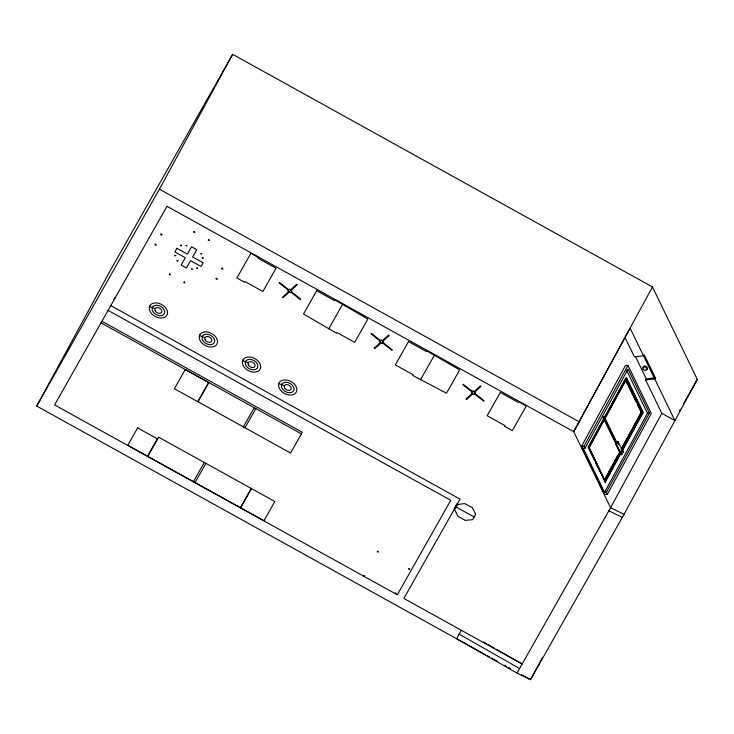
<?xml version="1.0" encoding="UTF-8"?>
<svg xmlns="http://www.w3.org/2000/svg" width="734" height="734" viewBox="0 0 734 734"><rect width="100%" height="100%" fill="white"/><g stroke="black" fill="none" stroke-linecap="round" stroke-linejoin="round"><path stroke-width="1.1" d="M176.857 260.368L177.417 261.488L178.123 260.57M454.153 508.827L457.089 503.515M456.796 505.735L457.658 504.056M474.237 516.984L475.678 514.176L472.256 507.579L464.686 503.579L457.401 504.524L456.108 507.047L474.237 516.984L472.613 519.7L465.182 520.342L457.75 516.112L454.658 509.479L456.364 506.579L455.704 506.212M485.523 654.756L36.7 406.076L109.926 271.204L232.632 54.325L652.48 286.948L697.3 379.414L624.074 514.286L530.499 679.675L517.002 673.115L456.548 638.699L461.191 630.478M36.7 406.076L159.406 189.198L232.632 54.325M113.972 299.536L115.045 297.564M114.054 299.582L115.146 297.573M635.497 356.596L646.25 378.781L645.617 379.955L661.811 413.361L674.922 420.628L630.102 328.162L573.704 431.656L610.569 507.726L624.074 514.286M652.48 286.948L573.704 431.656L166.976 206.3L54.6 404.92L397.314 594.806L450.786 500.294L108.072 310.399M581.548 446.345L625.377 365.605L627.965 365.349L651.287 413.462L607.458 494.202L604.871 494.468L581.548 446.345L584.126 446.079L627.965 365.349M581.879 448.437L585.117 448.107L628.056 369.018L649.416 413.086L606.467 492.175L607.458 494.202M622.487 450.749L620.955 453.575L620.303 453.64L615.808 444.364L617.34 441.547L617.991 441.473L622.487 450.749L621.331 451.759L622.267 453.704L621.111 454.713L603.128 417.609L603.632 416.664L604.284 416.6L616.826 442.483M616.321 443.428L603.77 417.536L604.284 416.6M594.613 460.631L588.163 447.327L625.451 378.652M595.604 462.677L605.348 482.082L588.494 447.29L626.322 377.625L642.856 412.444L622.322 450.263M602.687 475.99L588.916 447.575L604.073 419.664M605.155 417.674L626.047 379.753L641.782 412.224L621.212 450.107M619.808 452.135L604.651 480.045L589.237 447.547L626.047 379.753M620.955 453.575L616.45 444.299L617.991 441.473M624.937 337.301L634.369 356.761L643.507 355.834L644.149 354.65L655.389 377.836L654.746 379.01L645.617 379.955M605.412 478.082L617.863 455.153M621.111 449.18L627.065 438.207M628.148 436.216L631.396 430.234M633.02 427.243L641.14 412.288L637.69 405.186M621.432 449.144L641.461 412.26L625.726 379.79M604.981 480.018L620.129 452.098M608.165 475.21L609.248 473.219M612.486 467.255L613.569 465.264M626.542 441.373L627.616 439.382M630.864 433.409L634.103 427.436M620.303 453.64L620.817 452.704L621.762 454.649M605.027 482.119L620.698 453.254M605.348 482.082L643.177 412.407L626.322 377.625M621.111 454.713L622.267 453.704M661.811 413.361L610.569 507.726L517.002 673.115M542.518 657.536L530.499 679.675L521.507 674.693M208.612 382.423L197.758 401.599L244.972 427.757L255.827 408.581M193.409 481.678L204.263 462.503M195.033 482.559L205.887 463.383M254.203 407.7L243.349 426.876L290.572 453.043L302.325 432.262L101.943 321.235M328.722 328.869L342.668 304.215M240.376 507.616L251.23 488.44M240.624 507.845L251.478 488.661M420.527 379.735L434.473 355.082M363.523 575.979L363.835 575.428L364.624 575.86L364.312 576.41M395.002 593.411L395.314 592.87L396.103 593.301L395.791 593.852M574.08 430.95L579.254 421.821L159.406 189.198M679.262 411.297L680.39 409.306M683.767 403.324L697.3 379.414M288.719 291.536L282.333 297.343L282.911 297.802L289.297 291.994M290.407 289.994L296.793 284.186L297.38 284.636L290.994 290.453M380.524 342.402L374.138 348.21L374.716 348.668L381.102 342.861M382.221 340.86L388.607 335.053L389.185 335.511L382.799 341.319M472.329 393.268L465.943 399.085L466.53 399.544L472.916 393.727M474.026 391.727L480.412 385.919L480.99 386.378L474.604 392.185M191.932 268.213L191.519 269.295L192.767 269.185M185.812 245.404L186.886 245.606L186.748 246.174M646.25 378.781L655.389 377.836M641.14 412.288L641.782 412.224M603.128 417.609L603.77 417.536M647.342 413.297L649.416 413.086M615.808 444.364L616.45 444.299M603.889 492.431L606.467 492.175M181.335 245.009L180.234 245.431L181.381 245.872M149.589 306.592L155.094 308.702M199.529 335.576L205.034 337.686M242.734 360.715L248.239 362.835M278.911 383.625L284.416 385.735M196.767 267.35L197.63 268.305L196.712 268.405M608.825 510.818L622.322 517.378M110.788 305.61L460.034 499.12L403.856 598.43L522.168 663.986L496.395 649.315M101.035 322.841L301.417 433.867M487.523 655.866L489.523 656.976M491.523 658.077L497.514 661.398M504.515 665.279L506.515 666.389M508.515 667.49L510.506 668.601M483.513 641.984L486.486 643.672M488.468 644.801L494.413 648.186M459.126 634.13L519.58 668.546M175.949 255.478L174.683 255.248L175.068 256.083M472.439 391.58L463.145 384.267L462.741 384.634L472.035 391.947M474.898 393.516L484.192 400.828L483.798 401.186L474.503 393.883M380.625 340.714L371.331 333.401L370.936 333.768L380.23 341.071M383.093 342.65L392.387 349.953L391.993 350.32L382.698 343.007M288.82 289.838L279.526 282.535L279.131 282.902L288.425 290.205M291.288 291.783L300.582 299.087L300.178 299.454L290.884 292.141M202.969 257.34L203.19 258.487L202.199 257.744M626.607 370.248L647.471 413.279L604.532 492.367L583.172 448.309M635.268 398.186L637.745 403.305M625.891 380.836L635.727 401.131M617.34 441.547L618.845 444.639M608.633 426.968L612.128 434.189M584.126 446.079L585.117 448.107M201.712 254.221L200.988 253.423L200.556 253.826M643.415 367.945A2.248 1.578 28.5 0 1 644.516 366.009A2.248 1.578 28.5 0 1 647.296 367.55A2.248 1.578 28.5 0 1 646.204 369.486M623.322 451.116L623.643 452.465L623.322 451.116M149.883 305.739L149.305 307.436A9.744 6.817 28.5 0 0 161.315 318.051A9.744 6.817 28.5 0 0 165.049 307.078A9.744 6.817 28.5 0 0 149.883 305.739M152.498 307.197L152.094 308.372A6.753 4.725 28.5 0 0 160.416 315.721A6.753 4.725 28.5 0 0 163.012 308.124A6.753 4.725 28.5 0 0 152.498 307.197M199.822 334.722L199.244 336.42A9.744 6.817 28.5 0 0 211.254 347.035A9.744 6.817 28.5 0 0 214.989 336.062A9.744 6.817 28.5 0 0 199.822 334.722M202.437 336.172L202.033 337.356A6.753 4.725 28.5 0 0 210.355 344.705A6.753 4.725 28.5 0 0 212.952 337.108A6.753 4.725 28.5 0 0 202.437 336.172M243.018 359.871L242.44 361.568A9.744 6.817 28.5 0 0 254.45 372.175A9.744 6.817 28.5 0 0 258.194 361.211A9.744 6.817 28.5 0 0 243.018 359.871M245.642 361.321L245.239 362.495A6.753 4.725 28.5 0 0 253.56 369.844A6.753 4.725 28.5 0 0 256.148 362.247A6.753 4.725 28.5 0 0 245.642 361.321M279.195 382.772L278.617 384.469A9.744 6.817 28.5 0 0 290.636 395.085A9.744 6.817 28.5 0 0 294.371 384.121A9.744 6.817 28.5 0 0 279.195 382.772M281.819 384.231L281.416 385.405A6.753 4.725 28.5 0 0 289.737 392.754A6.753 4.725 28.5 0 0 292.334 385.157A6.753 4.725 28.5 0 0 281.819 384.231M155.195 244.147L155.369 245.165L156.048 245.275L156.305 244.817L155.195 244.147M160.948 233.99L161.113 235.008L161.801 235.119L162.058 234.66L160.948 233.99M176.894 248.285L174.83 251.936L185.326 257.753L181.188 265.057L186.436 267.965L190.565 260.653L201.061 266.47L203.125 262.818L192.638 257.001L196.767 249.698L191.519 246.789L187.39 254.092L176.894 248.285M216.218 278.351L215.961 278.801L217.117 279.397L216.925 278.415L216.218 278.351M221.962 268.185L221.705 268.644L222.861 269.231L222.668 268.259L221.962 268.185M137.625 427.904L127.808 445.254L147.479 456.153L157.296 438.804L137.625 427.904M250.863 253.34L236.908 278.002L244.615 282.269L245 281.581L262.873 291.49L276.048 268.204L258.175 258.295L258.561 257.616L250.863 253.34M185.252 369.569L174.398 388.745L198.015 401.828L208.86 382.653L185.252 369.569M158.672 437.225L147.818 456.401L263.983 520.7L274.837 501.515L158.672 437.225M316.703 290.728L303.527 314.014L336.42 333.135L336.814 332.456L354.678 342.356L367.853 319.07L334.961 299.94L334.576 300.628L316.703 290.728M408.517 341.594L395.342 364.881L413.205 374.78L412.82 375.469L446.492 393.222L459.668 369.936L426.775 350.815L426.381 351.494L408.517 341.594M377.524 551.225L377.212 551.775L378.001 552.216L378.313 551.665L377.524 551.225M500.322 392.461L487.147 415.747L505.02 425.656L504.625 426.335L512.332 430.61L526.287 405.948L518.58 401.682L518.195 402.37L500.322 392.461M409.003 568.666L408.691 569.217L409.48 569.648L409.792 569.107L409.003 568.666M289.471 289.251L287.774 290.792L290.242 292.728L291.93 291.187L289.471 289.251M381.276 340.117L379.579 341.659L382.047 343.604L383.744 342.062L381.276 340.117M473.081 390.993L471.393 392.534L473.852 394.47L475.549 392.929L473.081 390.993M194.134 231.458L193.666 232.293L194.886 232.421L194.134 231.458M208.722 239.541L208.254 240.376L209.474 240.504L208.722 239.541M169.637 273.901L169.215 274.644L170.407 274.819L169.637 273.901M184.234 281.984L183.803 282.728L185.005 282.902L184.234 281.984M643.195 369.33A2.248 1.578 28.5 0 0 646.81 369.78A2.248 1.578 28.5 0 0 644.535 366.963A2.248 1.578 28.5 0 0 643.195 369.33M155.204 310.867A3.753 2.624 28.5 0 0 161.287 312.767A3.753 2.624 28.5 0 0 158.718 307.766A3.753 2.624 28.5 0 0 155.204 310.867M205.144 339.851A3.753 2.624 28.5 0 0 211.227 341.75A3.753 2.624 28.5 0 0 208.658 336.75A3.753 2.624 28.5 0 0 205.144 339.851M248.349 364.991A3.753 2.624 28.5 0 0 254.432 366.899A3.753 2.624 28.5 0 0 251.854 361.89A3.753 2.624 28.5 0 0 248.349 364.991M284.526 387.901A3.753 2.624 28.5 0 0 290.609 389.8A3.753 2.624 28.5 0 0 288.04 384.799A3.753 2.624 28.5 0 0 284.526 387.901"/></g></svg>
